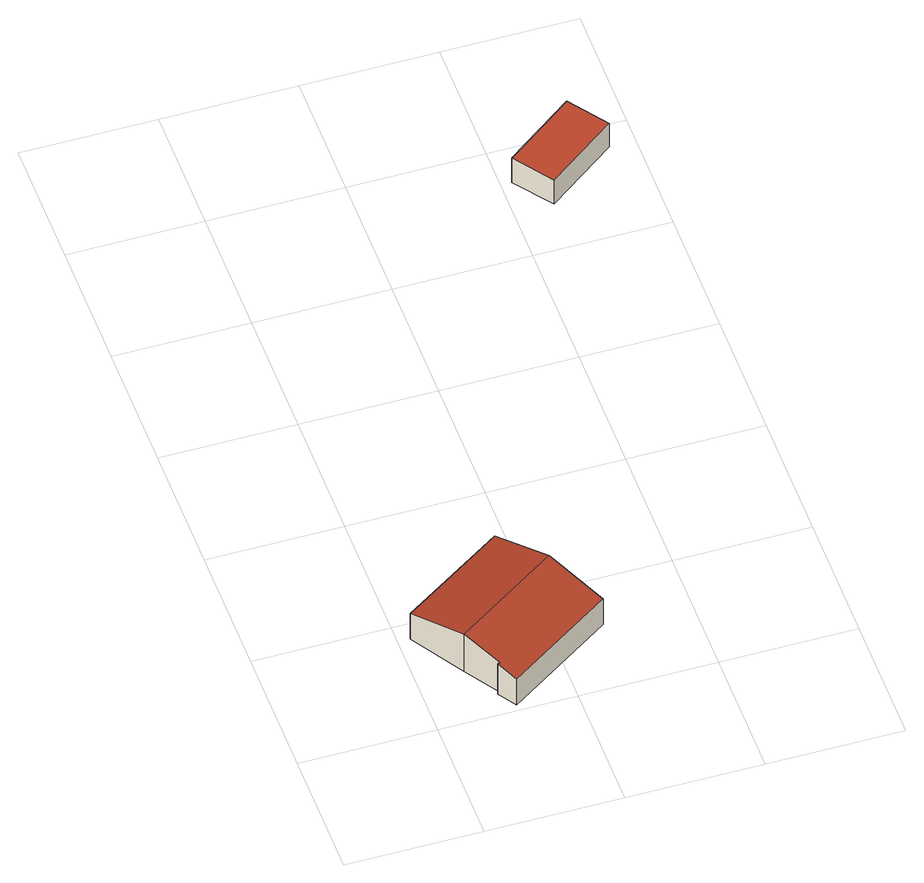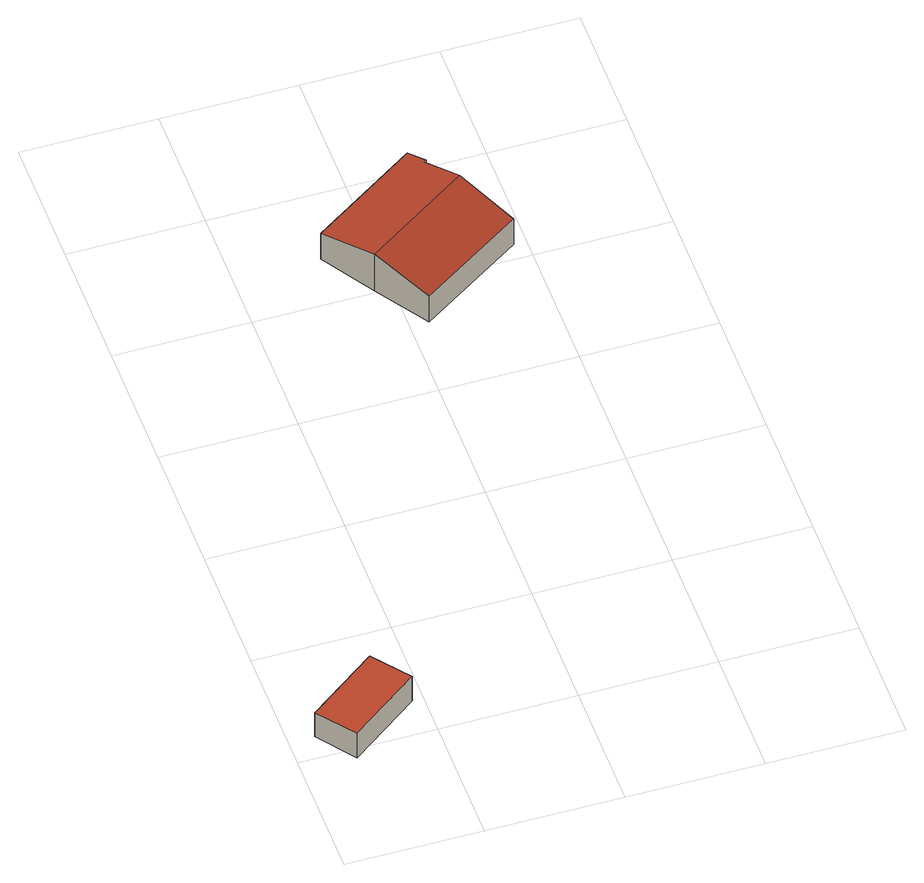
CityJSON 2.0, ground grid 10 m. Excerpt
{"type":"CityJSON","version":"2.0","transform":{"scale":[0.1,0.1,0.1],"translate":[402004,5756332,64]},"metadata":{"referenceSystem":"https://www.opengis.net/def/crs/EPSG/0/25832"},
"CityObjects":{
"building1":{"type":"Building","attributes":{"Gemeindeschluessel":"05515000","Geometrietyp2DReferenz":"3000","function":"51003_1201","roofType":"3100","measuredHeight":3.63},"geometry":[{"type":"Solid","lod":"2","boundaries":[[[[0,1,2,3]],[[4,5,1,0]],[[6,7,5,4]],[[8,9,7,6]],[[10,11,9,8]],[[12,13,11,10]],[[14,15,13,12]],[[3,2,15,14]],[[8,6,4,10]],[[0,3,14,12,10,4]],[[1,5,7,9,11,13,15,2]]]],"semantics":{"surfaces":[{"type":"WallSurface"},{"type":"RoofSurface"},{"type":"GroundSurface"}],"values":[[0,0,0,0,0,0,0,0,1,1,2]]}}]},
"building2":{"type":"Building","attributes":{"Gemeindeschluessel":"05515000","Geometrietyp2DReferenz":"3000","function":"51009_1610","roofType":"2100","measuredHeight":2.41},"geometry":[{"type":"Solid","lod":"2","boundaries":[[[[16,17,18,19]],[[20,21,17,16]],[[22,23,21,20]],[[19,18,23,22]],[[20,16,19,22]],[[17,21,23,18]]]],"semantics":{"surfaces":[{"type":"WallSurface"},{"type":"RoofSurface"},{"type":"GroundSurface"}],"values":[[0,0,0,0,1,2]]}}]}
},
"vertices":[
[51,20,31],[51,20,2],[49,19,2],[49,19,31],[34,46,38],[34,46,2],[9,86,27],[9,86,2],[86,137,27],[86,137,2],[112,98,38],[112,98,2],[137,58,27],[137,58,2],[58,5,27],[58,5,2],
[208,469,26],[208,469,2],[229,441,2],[229,441,25],[260,508,26],[260,508,2],[281,480,25],[281,480,2]
]}
